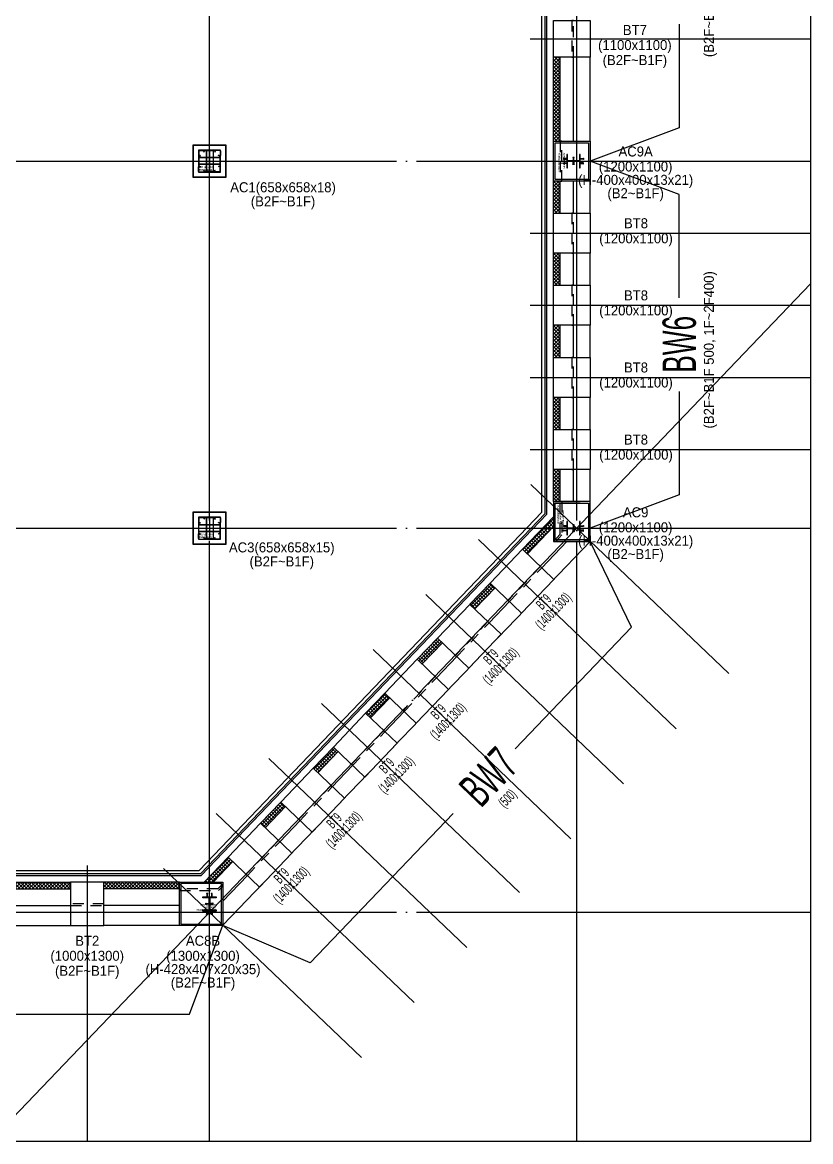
# Model space of a CAD drawing. Header units: millimetres. Extents: x -47382 to 204618, y -51045 to 127155.
# Drawn here: x 118398 to 142000, y 0 to 33525 of the extents above; entities that cross this region are included whole.
import ezdxf
from ezdxf.enums import TextEntityAlignment as Align

# ---------------------------------------------------------------- set-up
doc = ezdxf.new("R2010")
doc.units = ezdxf.units.MM
doc.header["$LTSCALE"] = 300
doc.header["$MEASUREMENT"] = 0
doc.linetypes.add('CEN', pattern=[62, 60, -1, 0, -1])
doc.linetypes.add('HID', pattern=[2, 1.1, -0.9])
doc.layers.get('0').update_dxf_attribs({"linetype": 'CONTINUOUS'})
doc.layers.get('Defpoints').update_dxf_attribs({"color": 153, "linetype": 'CONTINUOUS'})
for name, color, linetype in [('##CON', 2, 'CONTINUOUS'), ('A-CEN', 1, 'CEN'), ('A-ST-AXIS-CEN', 252, 'CEN'), ('A-ST-COL', 2, 'CONTINUOUS'), ('A-ST-CONC', 2, 'CONTINUOUS'), ('A-WALL-MASN', 3, 'CONTINUOUS'), ('Bound', 9, 'CONTINUOUS'), ('FINISH', 7, 'CONTINUOUS'), ('HID', 7, 'HID'), ('갈바륨 V-115', 141, 'CONTINUOUS'), ('갈바륨 W-140', 71, 'CONTINUOUS'), ('블럭', 5, 'CONTINUOUS'), ('저온단열', 160, 'CONTINUOUS'), ('충돌방지대 IN', 4, 'CONTINUOUS')]:
    doc.layers.add(name, color=color, linetype=linetype)
doc.layers.add('Defpoint', color=161, linetype='CONTINUOUS', plot=False)
doc.styles.add('ksm', font='')
doc.styles.add('SH_대대리576', font='NanumGothicBold.ttf')
doc.styles.add('돋움', font='')
doc.styles.get('ksm').set_extended_font_data('Dotum')
doc.styles.get('돋움').set_extended_font_data('Dotum')
pattern_1 = [(45, (88940, -10800), (-53.03301, 53.03301), []), (135, (88940, -10800), (-53.03301, -53.03301), [])]

# ---------------------------------------------------------------- blocks, each defined once
blk = doc.blocks.new('AC1 (b2~b1f)')
for points in [[(0, 479), (0, 179), (18, 179), (18, 479)], [(179, 658), (479, 658), (479, 640), (179, 640)], [(658, 179), (658, 479), (640, 479), (640, 179)], [(179, 0), (479, 0), (479, 18), (179, 18)]]:
    blk.add_hatch(color=9).paths.add_polyline_path(points)
for p, q in [((18, 443), (640, 443)), ((18, 434), (640, 434)), ((235, 640), (235, 18)), ((244, 640), (244, 18)), ((435, 640), (435, 18)), ((444, 640), (444, 0)), ((18, 244), (640, 244)), ((18, 235), (640, 235))]:
    blk.add_line(p, q)
at = {"color": 8, "linetype": 'Continuous'}
for points in [[(0, 479), (0, 179), (18, 179), (18, 479)], [(179, 658), (479, 658), (479, 640), (179, 640)], [(658, 179), (658, 479), (640, 479), (640, 179)], [(179, 0), (479, 0), (479, 18), (179, 18)]]:
    blk.add_lwpolyline(points, close=True, dxfattribs=at)
at = {"layer": 'A-ST-COL'}
for p, q in [((0, 638), (0, 499)), ((8, 638), (8, 499)), ((20, 658), (159, 658)), ((20, 650), (159, 650)), ((24, 488), (55, 501)), ((27, 480), (58, 493)), ((58, 493), (55, 501)), ((170, 634), (157, 603)), ((165, 600), (157, 603)), ((178, 631), (165, 600)), ((480, 631), (493, 600)), ((488, 634), (501, 603)), ((493, 600), (501, 603)), ((638, 658), (499, 658)), ((638, 650), (499, 650)), ((600, 493), (603, 501)), ((631, 480), (600, 493)), ((634, 488), (603, 501)), ((650, 638), (650, 499)), ((658, 638), (658, 499)), ((0, 20), (0, 159)), ((8, 20), (8, 159)), ((20, 8), (159, 8)), ((20, 0), (159, 0)), ((24, 170), (55, 157)), ((27, 178), (58, 165)), ((58, 165), (55, 157)), ((165, 58), (157, 55)), ((170, 24), (157, 55)), ((178, 27), (165, 58)), ((480, 27), (493, 58)), ((488, 24), (501, 55)), ((493, 58), (501, 55)), ((638, 8), (499, 8)), ((638, 0), (499, 0)), ((631, 178), (600, 165)), ((600, 165), (603, 157)), ((634, 170), (603, 157)), ((650, 20), (650, 159)), ((658, 20), (658, 159))]:
    blk.add_line(p, q, dxfattribs=at)
for centre, radius, start, end in [((20, 638), 20, 90, 180), ((20, 499), 20, 180, 290), ((20, 638), 12, 90, 180), ((20, 499), 12, 180, 290), ((159, 638), 20, 340, 90), ((159, 638), 12, 340, 90), ((499, 638), 20, 90, 200), ((499, 638), 12, 90, 200), ((638, 499), 20, 250, 0), ((638, 499), 12, 250, 0), ((638, 638), 20, 0, 90), ((638, 638), 12, 0, 90), ((20, 159), 20, 70, 180), ((20, 20), 20, 180, 270), ((20, 159), 12, 70, 180), ((20, 20), 12, 180, 270), ((159, 20), 20, 270, 20), ((159, 20), 12, 270, 20), ((499, 20), 20, 160, 270), ((499, 20), 12, 160, 270), ((638, 159), 20, 0, 110), ((638, 159), 12, 0, 110), ((638, 20), 20, 270, 0), ((638, 20), 12, 270, 0)]:
    blk.add_arc(centre, radius, start, end, dxfattribs=at)
at = {"layer": 'Bound', "color": 9, "linetype": 'Continuous'}
for p, q in [((658, 658), (0, 658)), ((0, 658), (0, 0)), ((658, 0), (658, 658)), ((0, 0), (658, 0))]:
    blk.add_line(p, q, dxfattribs=at)
at = {"layer": 'Defpoint'}
for p, q in [((329, 658), (329, 0)), ((0, 329), (658, 329))]:
    blk.add_line(p, q, dxfattribs=at)
at = {"layer": 'Defpoint', "linetype": 'Continuous', "style": 'SH_대대리576'}
for s, p in [('AC1 (B2~B1F)', (20, 147)), ('658x658x18', (20, 66))]:
    blk.add_text(s, height=50, dxfattribs=at).set_placement(p, align=Align.MIDDLE_LEFT)
blk = doc.blocks.new('AC3(b2~b1f)')
for points in [[(0, 479), (0, 179), (15, 179), (15, 479)], [(179, 658), (479, 658), (479, 643), (179, 643)], [(658, 179), (658, 479), (643, 479), (643, 179)], [(179, 0), (479, 0), (479, 15), (179, 15)]]:
    blk.add_hatch(color=9).paths.add_polyline_path(points)
for p, q in [((18, 443), (640, 443)), ((18, 434), (640, 434)), ((235, 640), (235, 18)), ((244, 640), (244, 18)), ((435, 640), (435, 18)), ((444, 640), (444, 0)), ((18, 244), (640, 244)), ((18, 235), (640, 235))]:
    blk.add_line(p, q)
at = {"color": 8, "linetype": 'Continuous'}
for points in [[(0, 479), (0, 179), (15, 179), (15, 479)], [(179, 658), (479, 658), (479, 643), (179, 643)], [(658, 179), (658, 479), (643, 479), (643, 179)], [(179, 0), (479, 0), (479, 15), (179, 15)]]:
    blk.add_lwpolyline(points, close=True, dxfattribs=at)
at = {"layer": 'A-ST-COL'}
for p, q in [((0, 638), (0, 499)), ((8, 638), (8, 499)), ((20, 658), (159, 658)), ((20, 650), (159, 650)), ((24, 488), (55, 501)), ((27, 480), (58, 493)), ((58, 493), (55, 501)), ((170, 634), (157, 603)), ((165, 600), (157, 603)), ((178, 631), (165, 600)), ((480, 631), (493, 600)), ((488, 634), (501, 603)), ((493, 600), (501, 603)), ((638, 658), (499, 658)), ((638, 650), (499, 650)), ((600, 493), (603, 501)), ((631, 480), (600, 493)), ((634, 488), (603, 501)), ((650, 638), (650, 499)), ((658, 638), (658, 499)), ((0, 20), (0, 159)), ((8, 20), (8, 159)), ((20, 8), (159, 8)), ((20, 0), (159, 0)), ((24, 170), (55, 157)), ((27, 178), (58, 165)), ((58, 165), (55, 157)), ((165, 58), (157, 55)), ((170, 24), (157, 55)), ((178, 27), (165, 58)), ((480, 27), (493, 58)), ((488, 24), (501, 55)), ((493, 58), (501, 55)), ((638, 8), (499, 8)), ((638, 0), (499, 0)), ((631, 178), (600, 165)), ((600, 165), (603, 157)), ((634, 170), (603, 157)), ((650, 20), (650, 159)), ((658, 20), (658, 159))]:
    blk.add_line(p, q, dxfattribs=at)
for centre, radius, start, end in [((20, 638), 20, 90, 180), ((20, 499), 20, 180, 290), ((20, 638), 12, 90, 180), ((20, 499), 12, 180, 290), ((159, 638), 20, 340, 90), ((159, 638), 12, 340, 90), ((499, 638), 20, 90, 200), ((499, 638), 12, 90, 200), ((638, 499), 20, 250, 0), ((638, 499), 12, 250, 0), ((638, 638), 20, 0, 90), ((638, 638), 12, 0, 90), ((20, 159), 20, 70, 180), ((20, 20), 20, 180, 270), ((20, 159), 12, 70, 180), ((20, 20), 12, 180, 270), ((159, 20), 20, 270, 20), ((159, 20), 12, 270, 20), ((499, 20), 20, 160, 270), ((499, 20), 12, 160, 270), ((638, 159), 20, 0, 110), ((638, 159), 12, 0, 110), ((638, 20), 20, 270, 0), ((638, 20), 12, 270, 0)]:
    blk.add_arc(centre, radius, start, end, dxfattribs=at)
at = {"layer": 'Bound', "color": 9, "linetype": 'Continuous'}
for p, q in [((658, 658), (0, 658)), ((0, 658), (0, 0)), ((658, 0), (658, 658)), ((0, 0), (658, 0))]:
    blk.add_line(p, q, dxfattribs=at)
at = {"layer": 'Defpoint'}
for p, q in [((329, 658), (329, 0)), ((0, 329), (658, 329))]:
    blk.add_line(p, q, dxfattribs=at)
at = {"layer": 'Defpoint', "linetype": 'Continuous', "style": 'SH_대대리576'}
for s, p in [('AC3 (B2~B1F)', (20, 147)), ('658x658x15', (20, 66))]:
    blk.add_text(s, height=50, dxfattribs=at).set_placement(p, align=Align.MIDDLE_LEFT)
blk = doc.blocks.new('AC8B(b2~b1f)')
at = {"layer": '##CON'}
blk.add_lwpolyline([(0, 0), (1300, 0), (1300, 1300), (0, 1300)], close=True, dxfattribs=at)
for points in [[(1260, 40), (40, 40), (40, 1260), (1260, 1260)], [(323, 954), (315, 954), (315, 964), (350, 964), (350, 954), (342, 954), (342, 864), (323, 864)], [(458, 954), (450, 954), (450, 964), (485, 964), (485, 954), (477, 954), (477, 864), (458, 864)], [(300, 640), (300, 632), (290, 632), (290, 668), (300, 668), (300, 660), (390, 660), (390, 640)], [(323, 346), (315, 346), (315, 336), (350, 336), (350, 346), (342, 346), (342, 436), (323, 436)], [(500, 640), (500, 632), (510, 632), (510, 668), (500, 668), (500, 660), (410, 660), (410, 640)], [(458, 346), (450, 346), (450, 336), (485, 336), (485, 346), (477, 346), (477, 436), (458, 436)]]:
    blk.add_lwpolyline(points, close=True)
at = {"color": 2, "linetype": 'Continuous'}
blk.add_lwpolyline([(410, 807, -0.414214), (432, 829), (603, 829), (603, 864), (196, 864), (196, 829), (368, 829, -0.414214), (390, 807), (390, 493, -0.414214), (368, 471), (196, 471), (196, 436), (603, 436), (603, 471), (432, 471, -0.414214), (410, 493)], format="xyb", close=True, dxfattribs=at)
at = {"layer": 'Defpoint', "linetype": 'Continuous', "style": 'SH_대대리576'}
for s, p in [('AC8B (B2~B1F)', (207, 626)), ('1300x1300', (207, 545)), ('H-428x407x20x35', (217, 475))]:
    blk.add_text(s, height=50, dxfattribs=at).set_placement(p, align=Align.MIDDLE_LEFT)
blk = doc.blocks.new('AC9(b2~b1f)')
for points in [[(50, 1050), (1150, 1050), (1150, 50), (50, 50)], [(723, 890), (715, 890), (715, 900), (750, 900), (750, 890), (742, 890), (742, 800), (723, 800)], [(876, 890), (884, 890), (884, 900), (849, 900), (849, 890), (857, 890), (857, 800), (876, 800)], [(704, 610), (704, 618), (694, 618), (694, 583), (704, 583), (704, 591), (794, 591), (794, 610)], [(723, 310), (715, 310), (715, 300), (750, 300), (750, 310), (742, 310), (742, 400), (723, 400)], [(897, 610), (897, 618), (907, 618), (907, 583), (897, 583), (897, 591), (807, 591), (807, 610)], [(876, 310), (884, 310), (884, 300), (849, 300), (849, 310), (857, 310), (857, 400), (876, 400)]]:
    blk.add_lwpolyline(points, close=True)
at = {"color": 2, "linetype": 'Continuous'}
blk.add_lwpolyline([(807, 757, -0.414214), (829, 779), (1000, 779), (1000, 800), (600, 800), (600, 779), (772, 779, -0.414214), (794, 757), (794, 443, -0.414214), (772, 421), (600, 421), (600, 400), (1000, 400), (1000, 421), (829, 421, -0.414214), (807, 443)], format="xyb", close=True, dxfattribs=at)
at = {"layer": 'A-ST-COL'}
blk.add_lwpolyline([(0, 0), (1200, 0), (1200, 1100), (0, 1100)], close=True, dxfattribs=at)
at = {"layer": 'FINISH'}
for p, q in [((0, 0), (0, 800)), ((1200, 800), (1200, 0))]:
    blk.add_line(p, q, dxfattribs=at)
at = {"layer": 'Defpoint', "linetype": 'Continuous', "style": 'SH_대대리576'}
for s, p in [('H-400x400x13x21', (113, 141)), ('AC9 (B2~B1F)', (257, 292)), ('1200x1100', (334, 211))]:
    blk.add_text(s, height=50, dxfattribs=at).set_placement(p, align=Align.MIDDLE_LEFT)
blk = doc.blocks.new('AC9A(b2~b1f)')
for points in [[(50, 1050), (1150, 1050), (1150, 50), (50, 50)], [(523, 890), (515, 890), (515, 900), (550, 900), (550, 890), (542, 890), (542, 800), (523, 800)], [(676, 890), (684, 890), (684, 900), (649, 900), (649, 890), (657, 890), (657, 800), (676, 800)], [(504, 610), (504, 618), (494, 618), (494, 584), (504, 584), (504, 592), (594, 592), (594, 610)], [(523, 310), (515, 310), (515, 300), (550, 300), (550, 310), (542, 310), (542, 400), (523, 400)], [(696, 610), (696, 618), (706, 618), (706, 584), (696, 584), (696, 592), (606, 592), (606, 610)], [(676, 310), (684, 310), (684, 300), (649, 300), (649, 310), (657, 310), (657, 400), (676, 400)]]:
    blk.add_lwpolyline(points, close=True)
at = {"color": 2, "linetype": 'Continuous'}
blk.add_lwpolyline([(606, 757, -0.414214), (628, 779), (800, 779), (800, 800), (400, 800), (400, 779), (572, 779, -0.414214), (594, 757), (594, 443, -0.414214), (572, 421), (400, 421), (400, 400), (800, 400), (800, 421), (628, 421, -0.414214), (606, 443)], format="xyb", close=True, dxfattribs=at)
at = {"layer": 'A-ST-COL'}
blk.add_lwpolyline([(0, 0), (0, 1100), (1200, 1100), (1200, 0)], close=True, dxfattribs=at)
at = {"layer": 'FINISH'}
blk.add_line((1200, 800), (1200, 0), dxfattribs=at)
at = {"layer": 'Defpoint', "linetype": 'Continuous', "style": 'SH_대대리576'}
for s, p in [('AC9A (B2~B1F)', (351, 324)), ('1200x1100', (351, 243)), ('H-400x400x13x21', (351, 173))]:
    blk.add_text(s, height=50, dxfattribs=at).set_placement(p, align=Align.MIDDLE_LEFT)
blk = doc.blocks.new('ACT 지하2층구조평면도')
at = {"layer": 'A-ST-COL'}
for points in [[(182782, 84626), (182782, 83526), (181682, 83526), (181682, 84626)], [(182782, 78856), (182782, 77656), (181682, 77656), (181682, 78856)], [(182782, 76696), (182782, 75496), (181682, 75496), (181682, 76696)], [(182782, 74536), (182782, 73336), (181682, 73336), (181682, 74536)], [(182782, 72376), (182782, 71176), (181682, 71176), (181682, 72376)], [(179787, 67774), (180727, 66876), (181694, 67887), (180755, 68786)], [(178211, 66127), (179151, 65228), (180118, 66240), (179179, 67138)], [(176635, 64479), (177575, 63581), (178542, 64592), (177603, 65491)], [(175091, 62865), (176031, 61966), (176998, 62978), (176059, 63877)], [(173515, 61217), (174455, 60319), (175422, 61330), (174483, 62229)], [(171939, 59570), (172879, 58671), (173846, 59683), (172907, 60581)], [(167222, 57516), (168222, 57516), (168222, 58816), (167222, 58816)]]:
    blk.add_lwpolyline(points, close=True, dxfattribs=at)
at = {"layer": 'Defpoint'}
blk.add_lwpolyline([(189382, 51045), (47382, 51045), (47382, 150416), (189382, 150416)], close=True, dxfattribs=at)
for name, p, rotation in [('AC9A(b2~b1f)', (181682, 81016), 270), ('AC9(b2~b1f)', (181682, 70216), 270.0000000000056)]:
    blk.add_blockref(name, p, dxfattribs=dict(rotation=rotation))
for name, p in [('AC1 (b2~b1f)', (171053, 80087)), ('AC3(b2~b1f)', (171053, 69087))]:
    blk.add_blockref(name, p)
at = {"xscale": -1}
blk.add_blockref('AC8B(b2~b1f)', (171782, 57516), dxfattribs=at)

msp = doc.modelspace()

# ---------------------------------------------------------------- hatches: boundary and pattern name
at = {"layer": '블럭', "transparency": 33554687}
h = msp.add_hatch(dxfattribs=at)
h.set_pattern_fill('ANSI37', color=256, scale=600)
h.set_pattern_definition([(45, (102400, 11600), (-53.03301, 53.03301), []), (135, (102400, 11600), (-53.03301, -53.03301), [])])
h.paths.add_polyline_path([(134300, 32481), (134500, 32481), (134500, 29971), (134300, 29971)])
h = msp.add_hatch(dxfattribs=at)
h.set_pattern_fill('ANSI37', color=256, scale=600)
h.set_pattern_definition([(45, (102400, 9440), (-53.03301, 53.03301), []), (135, (102400, 9440), (-53.03301, -53.03301), [])])
h.paths.add_polyline_path([(134300, 28771), (134500, 28771), (134500, 27811), (134300, 27811)])
h = msp.add_hatch(dxfattribs=at)
h.set_pattern_fill('ANSI37', color=256, scale=600)
h.set_pattern_definition([(45, (102400, 7280), (-53.03301, 53.03301), []), (135, (102400, 7280), (-53.03301, -53.03301), [])])
h.paths.add_polyline_path([(134300, 26611), (134500, 26611), (134500, 25651), (134300, 25651)])
h = msp.add_hatch(dxfattribs=at)
h.set_pattern_fill('ANSI37', color=256, scale=600)
h.set_pattern_definition([(45, (102400, 5120), (-53.03301, 53.03301), []), (135, (102400, 5120), (-53.03301, -53.03301), [])])
h.paths.add_polyline_path([(134300, 24451), (134500, 24451), (134500, 23491), (134300, 23491)])
h = msp.add_hatch(dxfattribs=at)
h.set_pattern_fill('ANSI37', color=256, scale=600)
h.set_pattern_definition([(45, (102400, 2960), (-53.03301, 53.03301), []), (135, (102400, 2960), (-53.03301, -53.03301), [])])
h.paths.add_polyline_path([(134300, 22291), (134500, 22291), (134500, 21331), (134300, 21331)])
h = msp.add_hatch(dxfattribs=at)
h.set_pattern_fill('ANSI37', color=256, scale=600)
h.set_pattern_definition([(45, (102400, 800), (-53.03301, 53.03301), []), (135, (102400, 800), (-53.03301, -53.03301), [])])
h.paths.add_polyline_path([(134300, 20131), (134500, 20131), (134500, 19171), (134300, 19171)])
h = msp.add_hatch(dxfattribs=at)
h.set_pattern_fill('ANSI37', color=256, scale=600)
h.set_pattern_definition(pattern_1)
h.paths.add_polyline_path([(132550, 16591), (132405, 16729), (131797, 16094), (131942, 15955)])
h.paths.add_polyline_path([(134300, 18421), (134300, 18710), (133373, 17741), (133518, 17603)])
h.paths.add_polyline_path([(129398, 13296), (129253, 13434), (128677, 12832), (128822, 12693)])
h.paths.add_polyline_path([(130974, 14944), (130829, 15082), (130221, 14446), (130366, 14308)])
h.paths.add_polyline_path([(127854, 11682), (127709, 11820), (127101, 11184), (127246, 11046)])
h.paths.add_polyline_path([(126278, 10034), (126133, 10172), (125525, 9536), (125670, 9398)])
h = msp.add_hatch(dxfattribs=at)
h.set_pattern_fill('ANSI37', color=256, scale=600)
h.set_pattern_definition(pattern_1)
h.paths.add_polyline_path([(123837, 7771), (124114, 7771), (124702, 8386), (124557, 8525)])
h = msp.add_hatch(dxfattribs=at)
h.set_pattern_fill('ANSI37', color=256, scale=600)
h.set_pattern_definition([(45, (85260, -10800), (-53.03301, 53.03301), []), (135, (85260, -10800), (-53.03301, -53.03301), [])])
h.paths.add_polyline_path([(117160, 7771), (119840, 7771), (119840, 7571), (117160, 7571)])
h = msp.add_hatch(dxfattribs=at)
h.set_pattern_fill('ANSI37', color=256, scale=600)
h.set_pattern_definition([(45, (88940, -10800), (-53.03301, 53.03301), []), (135, (88940, -10800), (-53.03301, -53.03301), [])])
h.paths.add_polyline_path([(120840, 7771), (123100, 7771), (123100, 7571), (120840, 7571)])

# ---------------------------------------------------------------- linework, layer by layer
at = {"layer": 'A-CEN'}
for p, q in [((133600, 33031), (142000, 33031)), ((133600, 27211), (142000, 27211)), ((133600, 25051), (142000, 25051)), ((133600, 22891), (142000, 22891)), ((133600, 20731), (142000, 20731)), ((120340, 8271), (120340, 0))]:
    msp.add_line(p, q, dxfattribs=at)
for points in [[(139553, 14017), (133627, 19685)], [(137977, 12369), (132051, 18037)], [(136401, 10721), (130475, 16390)], [(134825, 9074), (128899, 14742)], [(133281, 7460), (127355, 13128)], [(131705, 5812), (125779, 11480)], [(130129, 4164), (124203, 9832)], [(128553, 2517), (122627, 8185)]]:
    msp.add_lwpolyline(points, dxfattribs=at)
at = {"layer": 'A-ST-AXIS-CEN'}
for p, q in [((124000, 0), (124000, 99371)), ((135000, 0), (135000, 99371)), ((0, 29371), (142000, 29371)), ((117427, 0), (142000, 25690)), ((0, 18371), (142000, 18371)), ((0, 6871), (142000, 6871))]:
    msp.add_line(p, q, dxfattribs=at)
at = {"layer": 'A-ST-CONC'}
for p, q in [((134900, 29971), (134900, 32481)), ((135400, 29971), (135400, 32481)), ((134900, 27811), (134900, 28771)), ((135400, 27811), (135400, 28771)), ((134900, 25651), (134900, 26611)), ((135400, 25651), (135400, 26611)), ((134900, 23491), (134900, 24451)), ((135400, 23491), (135400, 24451)), ((134900, 21331), (134900, 22291)), ((135400, 21331), (135400, 22291)), ((134900, 19171), (134900, 20131)), ((135400, 19171), (135400, 20131)), ((117160, 7071), (119840, 7071)), ((123100, 7071), (120840, 7071)), ((117160, 6471), (119840, 6471)), ((123100, 6471), (120840, 6471))]:
    msp.add_line(p, q, dxfattribs=at)
for points in [[(133951, 17188), (134700, 17971)], [(134209, 16734), (135396, 17975)], [(132375, 15541), (132984, 16177)], [(132633, 15087), (133449, 15939)], [(130799, 13893), (131408, 14529)], [(131057, 13439), (131873, 14292)], [(129255, 12279), (129832, 12881)], [(129513, 11825), (130297, 12644)], [(127679, 10631), (128287, 11267)], [(127937, 10177), (128752, 11030)], [(126103, 8983), (126711, 9619)], [(126361, 8529), (127176, 9382)], [(124400, 7203), (125135, 7972)], [(124400, 6479), (125600, 7735)]]:
    msp.add_lwpolyline(points, dxfattribs=at)
at = {"layer": 'A-WALL-MASN'}
for p, q in [((134300, 29971), (134300, 32481)), ((134500, 29971), (134500, 32481)), ((134300, 27811), (134300, 28771)), ((134500, 27811), (134500, 28771)), ((134300, 25651), (134300, 26611)), ((134500, 25651), (134500, 26611)), ((134300, 23491), (134300, 24451)), ((134500, 23491), (134500, 24451)), ((134300, 21331), (134300, 22291)), ((134500, 21331), (134500, 22291)), ((134300, 19171), (134300, 20131)), ((134500, 19171), (134500, 20131)), ((133373, 17741), (134300, 18710)), ((133518, 17603), (134300, 18421)), ((131797, 16094), (132405, 16729)), ((131942, 15955), (132550, 16591)), ((130221, 14446), (130829, 15082)), ((130366, 14308), (130974, 14944)), ((128677, 12832), (129253, 13434)), ((128822, 12693), (129398, 13296)), ((127101, 11184), (127709, 11820)), ((127246, 11046), (127854, 11682)), ((125525, 9536), (126133, 10172)), ((125670, 9398), (126278, 10034)), ((123837, 7771), (124557, 8525)), ((124114, 7771), (124702, 8386)), ((117160, 7771), (119840, 7771)), ((123100, 7771), (120840, 7771)), ((117160, 7571), (119840, 7571)), ((123100, 7571), (120840, 7571))]:
    msp.add_line(p, q, dxfattribs=at)
at = {"layer": 'Defpoint'}
msp.add_lwpolyline([(142000, 0), (0, 0), (0, 99371), (142000, 99371)], close=True, dxfattribs=at)
at = {"layer": 'Defpoints'}
for points in [[(138067, 33468), (138067, 30371), (135400, 29371)], [(138067, 25275), (138067, 28371), (135400, 29371)], [(138067, 22468), (138067, 19371), (135400, 18371)], [(133156, 11767), (136636, 15405), (135400, 17971)], [(131299, 9826), (127018, 5351), (124400, 6471)], [(103220, 3813), (123400, 3813), (124400, 6479)]]:
    msp.add_lwpolyline(points, dxfattribs=at)
at = {"layer": 'HID'}
for points in [[(134900, 33581), (134850, 33581), (134850, 32481), (134900, 32481)], [(134550, 29971), (134500, 29971), (134500, 28771), (134550, 28771)], [(134900, 27811), (134850, 27811), (134850, 26611), (134900, 26611)], [(134900, 25651), (134850, 25651), (134850, 24451), (134900, 24451)], [(134900, 23491), (134850, 23491), (134850, 22291), (134900, 22291)], [(134900, 21331), (134850, 21331), (134850, 20131), (134900, 20131)], [(134550, 18180), (134372, 17971), (134300, 17971), (134500, 18200), (134500, 19171), (134550, 19171)], [(132947, 16211), (132984, 16177), (133951, 17188), (133915, 17223)], [(131371, 14563), (131408, 14529), (132375, 15541), (132339, 15575)], [(129795, 12916), (129832, 12881), (130799, 13893), (130763, 13928)], [(128251, 11302), (128287, 11267), (129255, 12279), (129219, 12313)], [(126675, 9654), (126711, 9619), (127679, 10631), (127643, 10666)], [(125099, 8006), (125135, 7972), (126103, 8983), (126067, 9018)], [(124274, 7517), (124400, 7648), (124400, 7721), (124253, 7567), (123100, 7567), (123100, 7517)], [(119840, 7121), (119840, 7071), (120840, 7071), (120840, 7121)]]:
    msp.add_lwpolyline(points, close=True, dxfattribs=at)
at = {"layer": '갈바륨 V-115'}
msp.add_line((123730, 8021), (79750, 8021), dxfattribs=at)
at = {"layer": '갈바륨 W-140'}
for points in [[(123511, 29860), (124489, 29860), (124489, 28882), (123511, 28882)], [(123511, 18860), (124489, 18860), (124489, 17882), (123511, 17882)]]:
    msp.add_lwpolyline(points, close=True, dxfattribs=at)
at = {"layer": '저온단열'}
for p, q in [((134100, 18790), (134100, 40425)), ((123751, 7971), (134100, 18790)), ((79700, 7971), (123751, 7971))]:
    msp.add_line(p, q, dxfattribs=at)
for points in [[(123521, 29850), (124479, 29850), (124479, 28892), (123521, 28892)], [(123521, 18850), (124479, 18850), (124479, 17892), (123521, 17892)]]:
    msp.add_lwpolyline(points, close=True, dxfattribs=at)
at = {"layer": '충돌방지대 IN'}
for p, q in [((133950, 18851), (133950, 40275)), ((134050, 18811), (134050, 40375)), ((123687, 8121), (133950, 18851)), ((123730, 8021), (134050, 18811)), ((79850, 8121), (123687, 8121))]:
    msp.add_line(p, q, dxfattribs=at)

# ---------------------------------------------------------------- block references
msp.add_blockref('ACT 지하2층구조평면도', (-47382, -51045))

# ---------------------------------------------------------------- texts
at = {"layer": 'Defpoints', "linetype": 'Continuous', "style": '돋움'}
for p in [(138953, 34840), (138953, 23716)]:
    msp.add_text('(B2F~B1F 500, 1F~2F400)', height=300, rotation=90, dxfattribs=at).set_placement(p, align=Align.MIDDLE_CENTER)
for s, p in [('BT7', (136738, 33056)), ('(1100x1100)', (136738, 32606)), ('(B2F~B1F)', (136738, 32156)), ('AC9A', (136761, 29418)), ('(1200x1100)', (136761, 28968)), ('(H-400x400x13x21)', (136761, 28568)), ('AC1(658x658x18)', (126203, 28346)), ('(B2~B1F)', (136761, 28168)), ('(B2F~B1F)', (126203, 27925)), ('BT8', (136772, 27268)), ('(1200x1100)', (136772, 26818)), ('BT8', (136772, 25108)), ('(1200x1100)', (136772, 24658)), ('BT8', (136772, 22948)), ('(1200x1100)', (136772, 22498)), ('BT8', (136772, 20788)), ('(1200x1100)', (136772, 20338)), ('AC9', (136761, 18610)), ('(1200x1100)', (136761, 18160)), ('(H-400x400x13x21)', (136761, 17760)), ('AC3(658x658x15)', (126165, 17559)), ('(B2F~B1F)', (126165, 17139)), ('(B2~B1F)', (136761, 17360)), ('BT2', (120340, 5776)), ('AC8B', (123807, 5776)), ('(1000x1300)', (120340, 5326)), ('(1300x1300)', (123807, 5326)), ('(B2F~B1F)', (120340, 4876)), ('(H-428x407x20x35)', (123807, 4926)), ('(B2F~B1F)', (123807, 4526))]:
    msp.add_text(s, height=300, dxfattribs=at).set_placement(p, align=Align.BOTTOM_CENTER)
at = {"layer": 'Defpoints', "style": 'ksm', "width": 0.6}
for s, height, rotation, p in [('BW6', 1000, 90, (138066, 23882)), ('BW7', 1000, 46.273, (132353, 10929)), ('(500)', 300, 46.273, (132919, 10283))]:
    msp.add_text(s, height=height, rotation=rotation, dxfattribs=at).set_placement(p, align=Align.MIDDLE_CENTER)
for s, p in [('(1400x1300)', (134463, 15731)), ('BT9', (134176, 16005)), ('(1400x1300)', (132887, 14084)), ('BT9', (132600, 14357)), ('(1400x1300)', (131311, 12436)), ('BT9', (131024, 12710)), ('(1400x1300)', (129767, 10822)), ('BT9', (129480, 11095)), ('(1400x1300)', (128191, 9174)), ('BT9', (127904, 9448)), ('(1400x1300)', (126615, 7527)), ('BT9', (126328, 7800))]:
    msp.add_text(s, height=300, rotation=46.273, dxfattribs=at).set_placement(p, align=Align.BOTTOM_CENTER)

doc.saveas('drawing.dxf')
